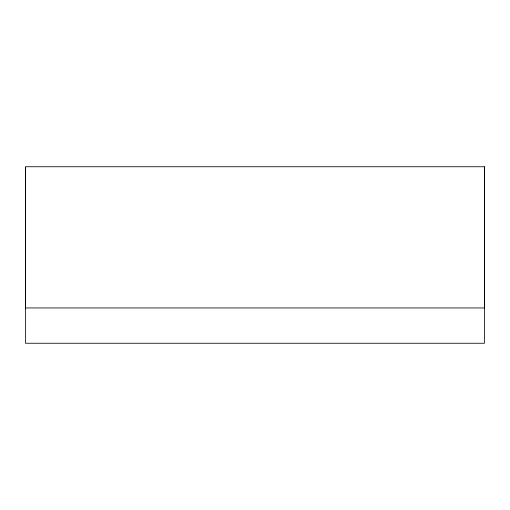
<?xml version="1.0" encoding="UTF-8"?>
<svg xmlns="http://www.w3.org/2000/svg" width="510" height="510" viewBox="0 0 510 510"><rect width="100%" height="100%" fill="white"/><g stroke="black" fill="none" stroke-linecap="round" stroke-linejoin="round"><path stroke-width="0.76" d="M25.5 307.951L484.417 307.951M484.5 167.248L484.5 308.454M25.583 167.248L25.621 308.824M484.417 166.744L25.5 166.744L25.5 343.255L484.417 343.255L484.417 166.744"/></g></svg>
